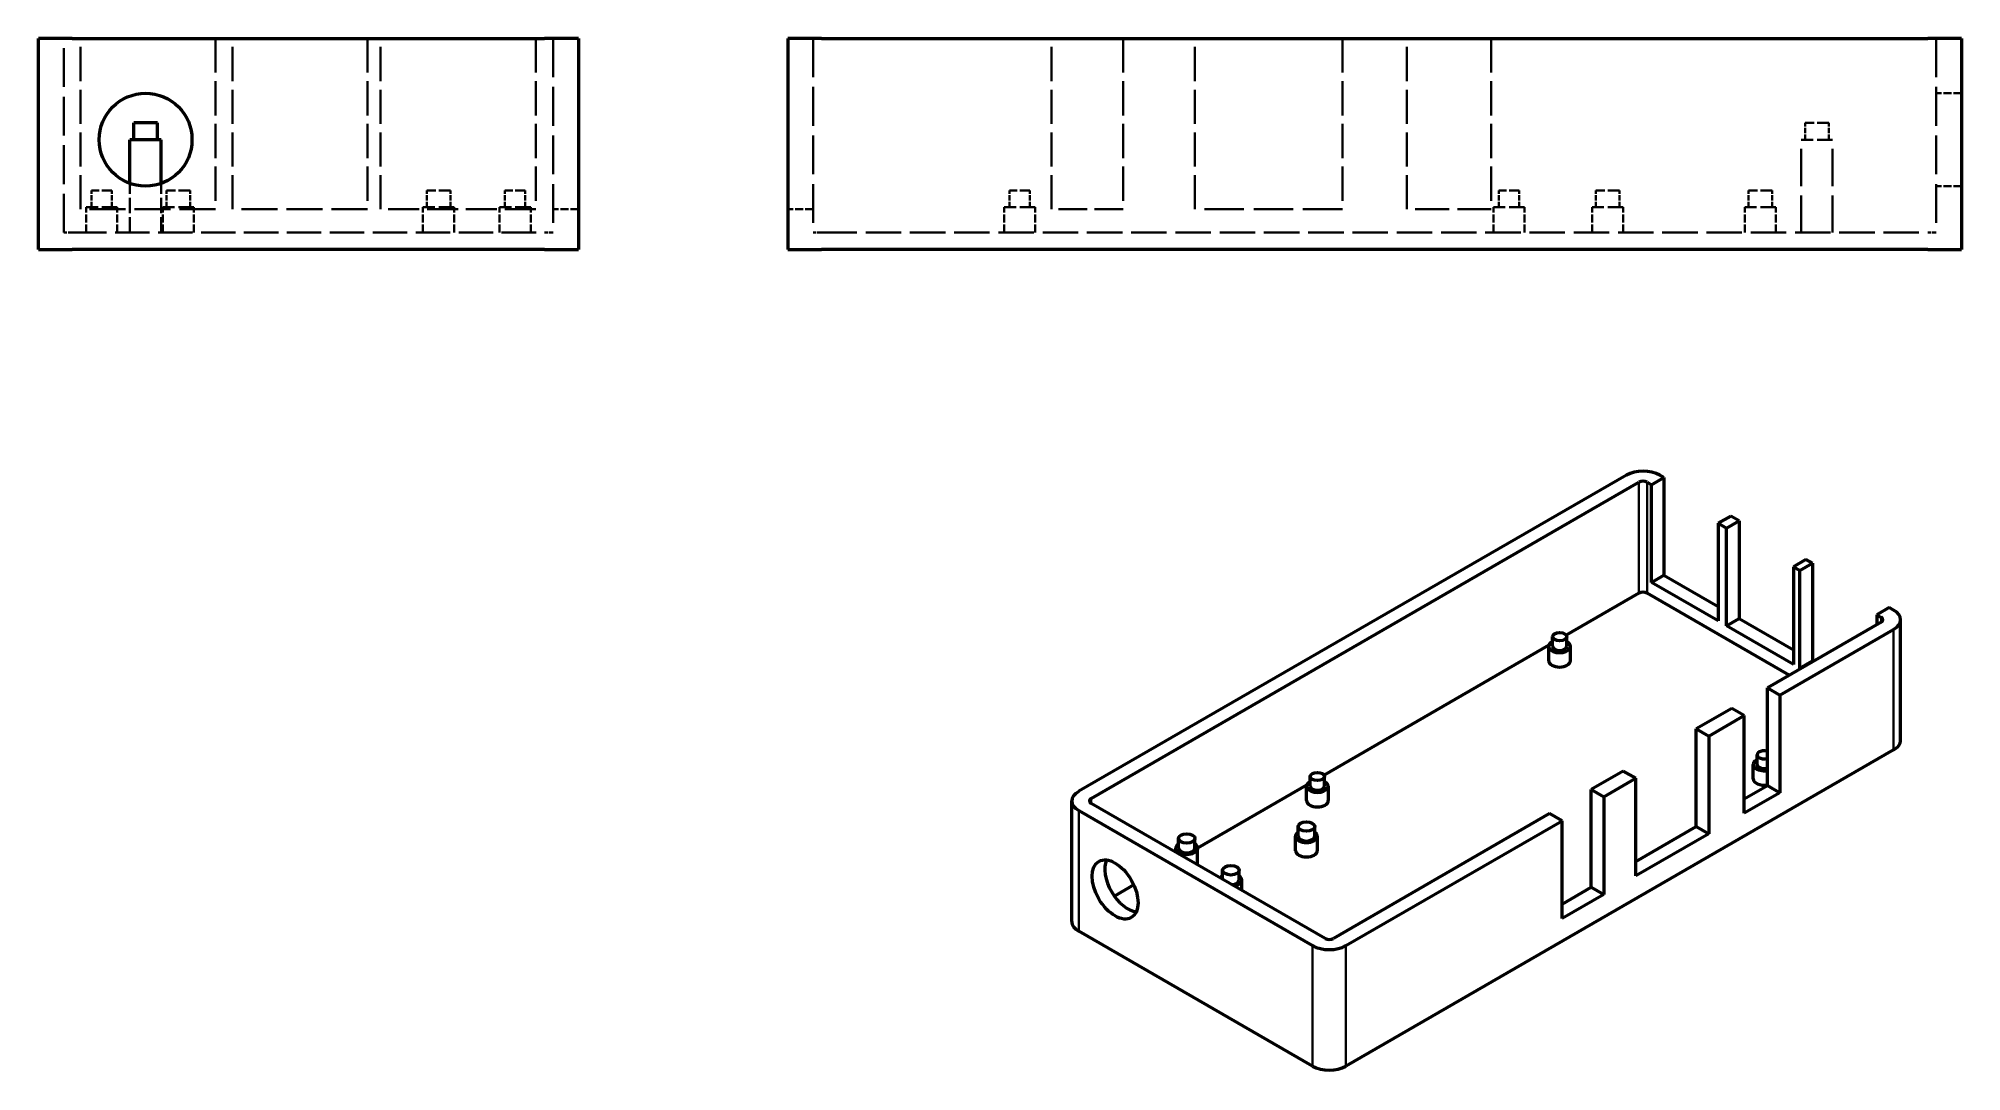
# Model space of a CAD drawing. Header units: millimetres. Extents: x 34 to 262, y 61 to 184.
import ezdxf

# ---------------------------------------------------------------- set-up
doc = ezdxf.new("R2010")
doc.units = ezdxf.units.MM
doc.linetypes.add('DASHED', pattern=[0.2068, 0.1655, -0.0413])
for name, color, linetype, lineweight in [('Hidden (ISO)', 7, 'DASHED', 35), ('Visible (ISO)', 7, 'Continuous', 50), ('Visible Narrow (ISO)', 7, 'Continuous', 35)]:
    doc.layers.add(name, color=color, linetype=linetype, lineweight=lineweight)

msp = doc.modelspace()

# ---------------------------------------------------------------- linework, layer by layer
at = {"layer": 'Hidden (ISO)', "ltscale": 27.804642}
for p, q in [((36.57, 160.73), (36.57, 183.73)), ((94.57, 183.73), (94.57, 160.73)), ((125.39, 183.73), (125.39, 160.73)), ((258.54, 183.73), (258.54, 160.73))]:
    msp.add_line(p, q, dxfattribs=at)
at = {"layer": 'Hidden (ISO)', "ltscale": 24.480175}
for p, q in [((38.57, 163.48), (38.57, 183.73)), ((54.57, 183.73), (54.57, 163.48)), ((56.57, 163.48), (56.57, 183.73)), ((72.57, 183.73), (72.57, 163.48)), ((74.12, 163.48), (74.12, 183.73)), ((92.52, 183.73), (92.52, 163.48)), ((153.64, 163.48), (153.64, 183.73)), ((162.14, 183.73), (162.14, 163.48)), ((170.64, 163.48), (170.64, 183.73)), ((188.14, 183.73), (188.14, 163.48)), ((195.79, 163.48), (195.79, 183.73)), ((205.79, 183.73), (205.79, 163.48))]:
    msp.add_line(p, q, dxfattribs=at)
at = {"layer": 'Hidden (ISO)', "ltscale": 5.711227}
for p, q in [((261.54, 177.23), (258.54, 177.23)), ((261.54, 166.23), (258.54, 166.23)), ((39.22, 160.73), (39.22, 163.73)), ((42.92, 160.73), (42.92, 163.73)), ((48.3, 160.73), (48.3, 163.73)), ((52, 160.73), (52, 163.73)), ((79.15, 160.73), (79.15, 163.73)), ((82.85, 160.73), (82.85, 163.73)), ((88.22, 160.73), (88.22, 163.73)), ((91.92, 160.73), (91.92, 163.73)), ((97.57, 163.48), (94.57, 163.48)), ((125.39, 163.48), (122.39, 163.48)), ((148.04, 160.73), (148.04, 163.73)), ((151.74, 160.73), (151.74, 163.73)), ((206.04, 160.73), (206.04, 163.73)), ((209.74, 160.73), (209.74, 163.73)), ((217.74, 160.73), (217.74, 163.73)), ((221.44, 160.73), (221.44, 163.73)), ((235.84, 160.73), (235.84, 163.73)), ((239.54, 160.73), (239.54, 163.73))]:
    msp.add_line(p, q, dxfattribs=at)
at = {"layer": 'Hidden (ISO)', "ltscale": 8.373142}
for p, q in [((245.79, 173.73), (242.99, 173.73)), ((51.55, 165.73), (48.75, 165.73)), ((82.4, 165.73), (79.6, 165.73)), ((220.99, 165.73), (218.19, 165.73)), ((239.09, 165.73), (236.29, 165.73))]:
    msp.add_line(p, q, dxfattribs=at)
at = {"layer": 'Hidden (ISO)', "ltscale": 3.807451}
for p, q in [((242.99, 171.73), (242.99, 173.73)), ((245.79, 171.73), (245.79, 173.73)), ((39.87, 163.73), (39.87, 165.73)), ((42.27, 163.73), (42.27, 165.73)), ((48.75, 163.73), (48.75, 165.73)), ((51.55, 163.73), (51.55, 165.73)), ((79.6, 163.73), (79.6, 165.73)), ((82.4, 163.73), (82.4, 165.73)), ((88.87, 163.73), (88.87, 165.73)), ((91.27, 163.73), (91.27, 165.73)), ((148.69, 163.73), (148.69, 165.73)), ((151.09, 163.73), (151.09, 165.73)), ((206.69, 163.73), (206.69, 165.73)), ((209.09, 163.73), (209.09, 165.73)), ((218.19, 163.73), (218.19, 165.73)), ((220.99, 163.73), (220.99, 165.73)), ((236.29, 163.73), (236.29, 165.73)), ((239.09, 163.73), (239.09, 165.73))]:
    msp.add_line(p, q, dxfattribs=at)
at = {"layer": 'Hidden (ISO)', "ltscale": 11.064542}
for p, q in [((246.24, 171.73), (242.54, 171.73)), ((42.92, 163.73), (39.22, 163.73)), ((52, 163.73), (48.3, 163.73)), ((82.85, 163.73), (79.15, 163.73)), ((91.92, 163.73), (88.22, 163.73)), ((151.74, 163.73), (148.04, 163.73)), ((209.74, 163.73), (206.04, 163.73)), ((221.44, 163.73), (217.74, 163.73)), ((239.54, 163.73), (235.84, 163.73))]:
    msp.add_line(p, q, dxfattribs=at)
at = {"layer": 'Hidden (ISO)', "ltscale": 26.595745}
for p, q in [((242.54, 160.73), (242.54, 171.73)), ((246.24, 160.73), (246.24, 171.73))]:
    msp.add_line(p, q, dxfattribs=at)
at = {"layer": 'Hidden (ISO)', "ltscale": 11.080774}
for p, q in [((44.42, 160.73), (44.42, 166.55)), ((48.12, 160.73), (48.12, 166.55))]:
    msp.add_line(p, q, dxfattribs=at)
at = {"layer": 'Hidden (ISO)', "ltscale": 7.176965}
for p, q in [((42.27, 165.73), (39.87, 165.73)), ((91.27, 165.73), (88.87, 165.73)), ((151.09, 165.73), (148.69, 165.73)), ((209.09, 165.73), (206.69, 165.73))]:
    msp.add_line(p, q, dxfattribs=at)
at = {"layer": 'Hidden (ISO)', "ltscale": 25.789812}
for p, q in [((54.57, 163.48), (38.57, 163.48)), ((72.57, 163.48), (56.57, 163.48))]:
    msp.add_line(p, q, dxfattribs=at)
at = {"layer": 'Hidden (ISO)', "ltscale": 22.243713}
msp.add_line((92.52, 163.48), (74.12, 163.48), dxfattribs=at)
at = {"layer": 'Hidden (ISO)', "ltscale": 20.551258}
msp.add_line((162.14, 163.48), (153.64, 163.48), dxfattribs=at)
at = {"layer": 'Hidden (ISO)', "ltscale": 28.207607}
msp.add_line((188.14, 163.48), (170.64, 163.48), dxfattribs=at)
at = {"layer": 'Hidden (ISO)', "ltscale": 24.17795}
msp.add_line((205.79, 163.48), (195.79, 163.48), dxfattribs=at)
at = {"layer": 'Hidden (ISO)', "ltscale": 2.990344}
for p, q in [((37.57, 160.73), (36.57, 160.73)), ((94.57, 160.73), (93.57, 160.73)), ((126.39, 160.73), (125.39, 160.73)), ((258.54, 160.73), (257.54, 160.73))]:
    msp.add_line(p, q, dxfattribs=at)
at = {"layer": 'Hidden (ISO)', "ltscale": 24.617548}
msp.add_line((37.57, 160.73), (93.57, 160.73), dxfattribs=at)
at = {"layer": 'Hidden (ISO)', "ltscale": 25.367504}
msp.add_line((126.39, 160.73), (257.54, 160.73), dxfattribs=at)
at = {"layer": 'Visible (ISO)'}
for p, q in [((37.57, 183.73), (33.57, 183.73)), ((33.57, 158.73), (33.57, 183.73)), ((37.57, 183.73), (93.57, 183.73)), ((97.57, 183.73), (93.57, 183.73)), ((97.57, 183.73), (97.57, 158.73)), ((126.39, 183.73), (122.39, 183.73)), ((122.39, 183.73), (122.39, 158.73)), ((126.39, 183.73), (257.54, 183.73)), ((261.54, 183.73), (257.54, 183.73)), ((261.54, 183.73), (261.54, 158.73)), ((47.67, 173.73), (44.87, 173.73)), ((44.87, 171.73), (44.87, 173.73)), ((47.67, 171.73), (47.67, 173.73)), ((48.12, 171.73), (44.42, 171.73)), ((44.42, 166.55), (44.42, 171.73)), ((48.12, 166.55), (48.12, 171.73)), ((33.57, 158.73), (37.57, 158.73)), ((93.57, 158.73), (37.57, 158.73)), ((93.57, 158.73), (97.57, 158.73)), ((122.39, 158.73), (126.39, 158.73)), ((257.54, 158.73), (126.39, 158.73)), ((257.54, 158.73), (261.54, 158.73)), ((221.81, 131.98), (156.89, 94.51)), ((158.38, 93.65), (223.29, 131.13)), ((224.28, 131.13), (224.78, 130.84)), ((224.78, 130.84), (226.26, 131.7)), ((224.78, 119.27), (224.78, 130.84)), ((226.26, 131.7), (225.77, 131.98)), ((226.26, 131.7), (226.26, 120.13)), ((234.18, 127.13), (232.7, 126.27)), ((232.7, 126.27), (232.7, 114.7)), ((232.7, 126.27), (233.69, 125.7)), ((233.69, 125.7), (235.17, 126.56)), ((233.69, 114.12), (233.69, 125.7)), ((235.17, 126.56), (234.18, 127.13)), ((235.17, 126.56), (235.17, 114.98)), ((243.09, 121.98), (241.61, 121.13)), ((241.61, 121.13), (241.61, 109.55)), ((241.61, 121.13), (242.38, 120.68)), ((242.38, 120.68), (243.86, 121.54)), ((243.86, 121.54), (243.09, 121.98)), ((243.86, 121.54), (243.86, 109.97)), ((224.78, 119.27), (226.26, 120.13)), ((232.7, 114.7), (224.78, 119.27)), ((226.26, 120.13), (232.7, 116.41)), ((242.38, 109.11), (242.38, 120.68)), ((223.29, 117.98), (214.68, 113.01)), ((241.11, 108.27), (224.28, 117.98)), ((252.97, 116.28), (251.48, 115.42)), ((253.49, 115.98), (252.97, 116.28)), ((233.69, 114.12), (235.17, 114.98)), ((241.61, 109.55), (233.69, 114.12)), ((235.17, 114.98), (241.61, 111.27)), ((252, 114.55), (238.52, 106.77)), ((251.48, 115.42), (251.48, 114.25)), ((251.48, 115.42), (252, 115.12)), ((254.31, 100.55), (254.31, 114.84)), ((212.61, 111.81), (185.97, 96.43)), ((213.05, 111.69), (213.05, 112.84)), ((214.73, 111.69), (214.73, 112.84)), ((240, 105.91), (253.49, 113.7)), ((212.6, 109.98), (212.6, 111.69)), ((215.19, 109.98), (215.19, 111.69)), ((242.38, 109.11), (243.86, 109.97)), ((243.86, 109.97), (243.96, 109.91)), ((242.48, 109.05), (242.38, 109.11)), ((238.52, 106.77), (240, 105.91)), ((238.52, 95.19), (238.52, 106.77)), ((240, 105.91), (240, 94.33)), ((234.31, 104.34), (230.1, 101.91)), ((231.59, 101.05), (235.79, 103.48)), ((235.79, 103.48), (234.31, 104.34)), ((235.79, 91.9), (235.79, 103.48)), ((230.1, 101.91), (231.59, 101.05)), ((230.1, 90.33), (230.1, 101.91)), ((231.59, 101.05), (231.59, 89.48)), ((253.49, 99.41), (188.57, 61.93)), ((237.3, 97.69), (237.3, 98.83)), ((184.34, 95.12), (184.34, 96.26)), ((186.02, 95.12), (186.02, 96.26)), ((221.44, 96.91), (217.65, 94.72)), ((219.14, 93.86), (222.92, 96.05)), ((222.92, 96.05), (221.44, 96.91)), ((222.92, 84.47), (222.92, 96.05)), ((236.85, 95.98), (236.85, 97.69)), ((183.9, 95.24), (170.98, 87.78)), ((183.89, 93.41), (183.89, 95.12)), ((186.48, 93.41), (186.48, 95.12)), ((217.65, 94.72), (219.14, 93.86)), ((217.65, 83.15), (217.65, 94.72)), ((219.14, 93.86), (219.14, 82.29)), ((235.79, 93.62), (238.52, 95.19)), ((240, 94.33), (235.79, 91.9)), ((238.52, 95.19), (240, 94.33)), ((156.07, 79.07), (156.07, 93.36)), ((156.89, 92.22), (184.61, 76.22)), ((186.1, 77.07), (158.38, 93.08)), ((212.7, 91.86), (187.09, 77.07)), ((214.19, 91), (212.7, 91.86)), ((168.71, 87.78), (168.71, 88.92)), ((170.67, 87.78), (170.67, 88.92)), ((182.59, 87.47), (182.59, 89.18)), ((182.9, 89.18), (182.9, 90.33)), ((184.86, 89.18), (184.86, 90.33)), ((185.18, 87.47), (185.18, 89.18)), ((188.57, 76.22), (214.19, 91)), ((214.19, 79.43), (214.19, 91)), ((222.92, 86.19), (230.1, 90.33)), ((231.59, 89.48), (222.92, 84.47)), ((230.1, 90.33), (231.59, 89.48)), ((168.39, 87.29), (168.39, 87.78)), ((170.98, 85.8), (170.98, 87.78)), ((173.94, 84.09), (173.94, 85.15)), ((175.9, 84.01), (175.9, 85.15)), ((163.42, 83.41), (161.11, 82.08)), ((176.22, 82.78), (176.22, 84.01)), ((214.19, 81.15), (217.65, 83.15)), ((219.14, 82.29), (214.19, 79.43)), ((217.65, 83.15), (219.14, 82.29)), ((184.61, 61.93), (156.89, 77.93))]:
    msp.add_line(p, q, dxfattribs=at)
msp.add_circle((46.27, 171.73), 5.5, dxfattribs=at)
for centre, major_axis, start_param, end_param in [((223.79, 130.84), (-2.8, 0), 3.926991, 5.497787), ((223.79, 130.84), (0.7, 0), 0.785398, 2.356194), ((223.79, 117.7), (-0.7, 0), 3.926991, 5.497787), ((251.51, 114.84), (0.7, 0), 5.497787, 7.068583), ((251.51, 114.84), (2.8, 0), 5.497787, 7.068583), ((213.89, 111.69), (-1.3, 0), 5.418197, 10.289767), ((213.89, 109.98), (1.29, 0), 3.141593, 6.283185), ((213.89, 111.69), (0.84, 0), 3.141593, 6.283185), ((251.51, 100.55), (2.8, 0), 5.497787, 6.283185), ((238.14, 97.69), (-1.29, 0), 5.418197, 8.144725), ((238.14, 98.83), (-0.84, 0), 4.254627, 8.311744), ((238.14, 95.98), (-1.29, 0), 0, 1.86154), ((238.14, 97.69), (-0.84, 0), 0, 2.028558), ((158.87, 93.36), (-2.8, 0), 5.497787, 7.068583), ((158.87, 93.36), (-0.7, 0), 5.497787, 7.068583), ((185.18, 95.12), (-1.29, 0), 5.418197, 10.289767), ((185.18, 95.12), (0.84, 0), 3.141593, 6.283185), ((185.18, 93.41), (1.29, 0), 3.141593, 6.283185), ((183.88, 89.18), (-1.29, 0), 5.570726, 10.137237), ((183.88, 89.18), (0.98, 0), 3.141593, 6.283185), ((169.69, 87.78), (-1.3, 0), 5.570726, 10.137237), ((169.69, 87.78), (0.98, 0), 3.141593, 6.283185), ((183.88, 87.47), (1.29, 0), 3.141593, 6.283185), ((162.69, 83.73), (1.93, -3.33), 3.537553, 5.887225), ((174.92, 84.01), (-1.3, 0), 5.570726, 5.975174), ((174.92, 84.01), (1.3, 0), 5.020401, 6.995644), ((174.92, 84.01), (0.98, 0), 4.845327, 6.283185), ((158.87, 79.07), (-2.8, 0), 0, 0.785398), ((186.59, 77.36), (2.8, 0), 3.926991, 5.497787), ((186.59, 77.36), (-0.7, 0), 0.785398, 2.356194), ((186.59, 63.07), (-2.8, 0), 0.785398, 2.356194)]:
    msp.add_ellipse(centre, major_axis=major_axis, ratio=0.57735, start_param=start_param, end_param=end_param, dxfattribs=at)
for centre, major_axis in [((213.89, 112.84), (-0.84, 0)), ((185.18, 96.26), (-0.84, 0)), ((169.69, 88.92), (-0.98, 0)), ((183.88, 90.33), (-0.98, 0)), ((161.2, 82.87), (-1.92, 3.33)), ((174.92, 85.15), (-0.98, 0))]:
    msp.add_ellipse(centre, major_axis=major_axis, ratio=0.57735, dxfattribs=at)
at = {"layer": 'Visible Narrow (ISO)'}
for p, q in [((223.29, 131.13), (223.29, 117.98)), ((224.28, 131.13), (224.28, 117.98)), ((252, 115.12), (252, 114.55)), ((253.49, 113.7), (253.49, 99.41)), ((158.38, 93.08), (158.38, 93.65)), ((156.89, 92.22), (156.89, 77.93)), ((184.61, 76.22), (184.61, 61.93)), ((188.57, 76.22), (188.57, 61.93))]:
    msp.add_line(p, q, dxfattribs=at)

doc.saveas('drawing.dxf')
